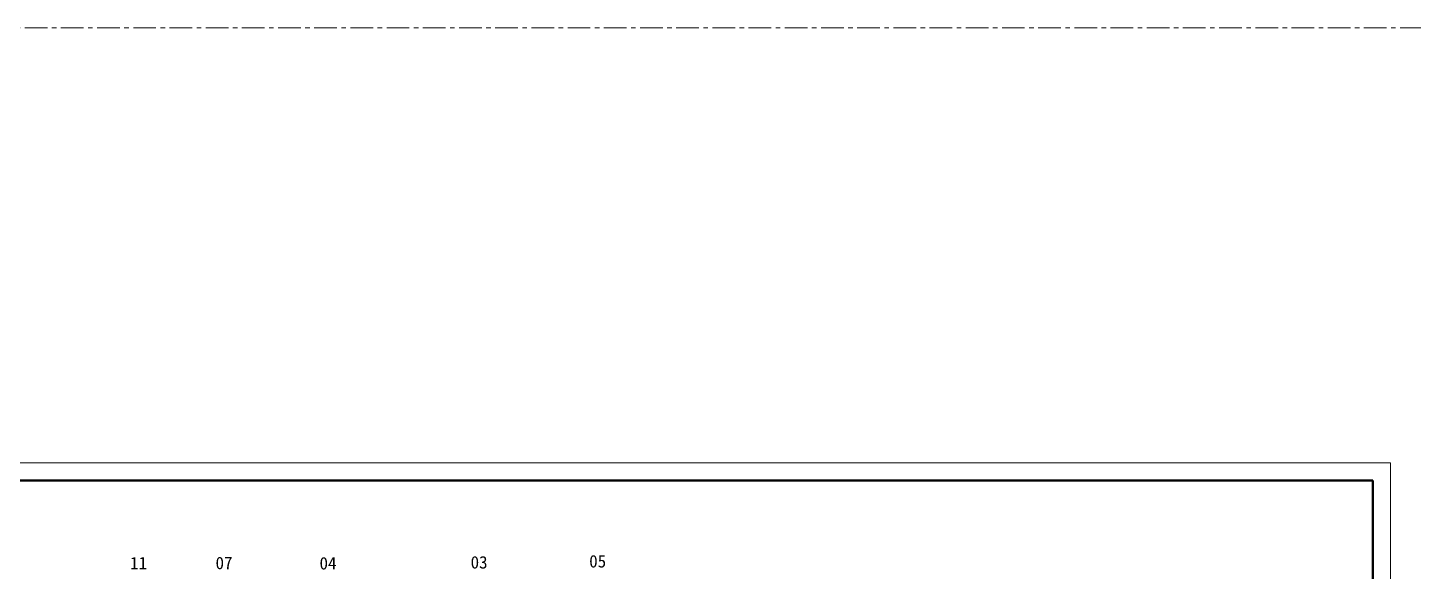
# Model space of a CAD drawing. Header units: millimetres. Extents: x 2517 to 6633, y 792 to 3241.
# Drawn here: x 3157.4 to 3351.9, y 1689.7 to 1766 of the extents above; entities that cross this region are included whole.
import ezdxf

# ---------------------------------------------------------------- set-up
doc = ezdxf.new("R2010")
doc.units = ezdxf.units.MM
doc.linetypes.add('CENTER', pattern=[50.8, 31.75, -6.35, 6.35, -6.35])
for name, color, linetype, lineweight in [('中心线', 1, 'CENTER', 9), ('实线', 7, 'Continuous', 25), ('引导线', 6, 'Continuous', 9), ('粗实线', 9, 'Continuous', 50)]:
    doc.layers.add(name, color=color, linetype=linetype, lineweight=lineweight)
doc.styles.get("Standard").update_dxf_attribs({"font": 'simfang.ttf'})

msp = doc.modelspace()

# ---------------------------------------------------------------- linework, layer by layer
at = {"layer": '中心线', "ltscale": 0.1}
msp.add_line((2516.9015, 1765.979), (4431.2233, 1765.979), dxfattribs=at)
at = {"layer": '引导线'}
for p in [(3138.6726, 1704.8868), (3243.6726, 1704.8868), (3243.6726, 1704.8868), (3348.6726, 1556.3868)]:
    msp.add_line(p, (3348.6726, 1704.8868), dxfattribs=at)
at = {"layer": '粗实线'}
for p in [(3151.1726, 1702.3868), (3346.1726, 1558.8868)]:
    msp.add_line(p, (3346.1726, 1702.3868), dxfattribs=at)

# ---------------------------------------------------------------- texts
at = {"layer": '实线', "char_height": 1.75, "width": 10.793376, "attachment_point": 5}
for s, insert in [('  05', (3236.202, 1691.05)), (' 11', (3172.3608, 1690.8107)), ('  07', (3183.7564, 1690.8107)), ('  04', (3198.3494, 1690.7687)), ('  03', (3219.5599, 1690.9038))]:
    msp.add_mtext(s, dxfattribs=dict(at, insert=insert))

doc.saveas('drawing.dxf')
